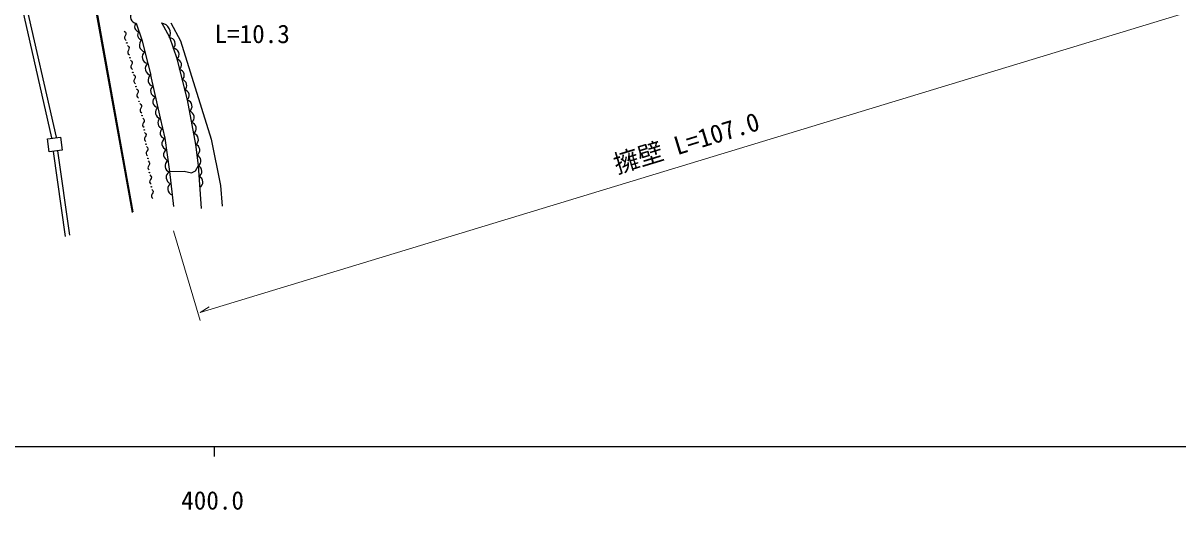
# Model space of a CAD drawing. Units: millimetres, scale not verified. Extents: x 40000 to 680000, y 20000 to 380000.
# Drawn here: x 449026 to 563712, y 198715 to 247041 of the extents above; entities that cross this region are included whole.
import ezdxf
from ezdxf.enums import TextEntityAlignment as Align

# ---------------------------------------------------------------- set-up
doc = ezdxf.new("R2010")
doc.units = ezdxf.units.MM
doc.header["$LTSCALE"] = 1000
for name, color, linetype, lineweight in [('M-BGD', 7, 'Continuous', 25), ('M-STR-HTXT', 7, 'Continuous', 13), ('M-TTL-BAND', 7, 'Continuous', 25)]:
    doc.layers.add(name, color=color, linetype=linetype, lineweight=lineweight)
doc.styles.add('ＭＳ ゴシック', font='')
doc.styles.get('ＭＳ ゴシック').set_extended_font_data('MS Gothic')

msp = doc.modelspace()

# ---------------------------------------------------------------- linework, layer by layer
at = {"layer": 'M-BGD'}
for p, q in [((448738, 249403), (451843, 235662)), ((449157, 249512), (452294, 235730)), ((456090, 249119), (459842, 228244)), ((456179, 249140), (456714, 246165)), ((460263, 247035), (460827, 245377)), ((463591, 245611), (462796, 247075)), ((463691, 247071), (464646, 245297)), ((456714, 246165), (459924, 228296)), ((459076, 246235), (459185, 246140)), ((459112, 245650), (459108, 245531)), ((459108, 245530), (459161, 245423)), ((459173, 245782), (459112, 245650)), ((459234, 245913), (459173, 245782)), ((459185, 246140), (459238, 246033)), ((459238, 246033), (459234, 245913)), ((464325, 243490), (463591, 245611)), ((459161, 245423), (459270, 245328)), ((459379, 244817), (459492, 244719)), ((459479, 244348), (459417, 244212)), ((459542, 244484), (459479, 244348)), ((459492, 244719), (459547, 244608)), ((459547, 244608), (459542, 244484)), ((460827, 245377), (461407, 243041)), ((464646, 245297), (467699, 235530)), ((459417, 244212), (459412, 244088)), ((459412, 244088), (459467, 243977)), ((459467, 243977), (459580, 243879)), ((459693, 243351), (459802, 243255)), ((459802, 243255), (459855, 243148)), ((459855, 243148), (459851, 243029)), ((465338, 239421), (464325, 243490)), ((459729, 242765), (459725, 242646)), ((459725, 242646), (459778, 242538)), ((459790, 242897), (459729, 242765)), ((459778, 242538), (459887, 242443)), ((459851, 243029), (459790, 242897)), ((461409, 243042), (461698, 241879)), ((459996, 241933), (460106, 241838)), ((460032, 241347), (460028, 241228)), ((460028, 241228), (460081, 241121)), ((460093, 241479), (460032, 241347)), ((460081, 241121), (460190, 241025)), ((460154, 241611), (460093, 241479)), ((460106, 241838), (460158, 241730)), ((460158, 241730), (460154, 241611)), ((461694, 241888), (462642, 237601)), ((460300, 240515), (460413, 240416)), ((460337, 239909), (460333, 239786)), ((460400, 240045), (460337, 239909)), ((460337, 239777), (460387, 239675)), ((460463, 240182), (460400, 240045)), ((460413, 240416), (460467, 240305)), ((460467, 240305), (460463, 240182)), ((460387, 239675), (460500, 239576)), ((460613, 239048), (460723, 238953)), ((460710, 238594), (460650, 238463)), ((460771, 238726), (460710, 238594)), ((460723, 238953), (460775, 238845)), ((460775, 238845), (460771, 238726)), ((466170, 234987), (465338, 239421)), ((460650, 238463), (460646, 238343)), ((460646, 238343), (460698, 238236)), ((460698, 238236), (460808, 238141)), ((460919, 237620), (461020, 237515)), ((461020, 237515), (461063, 237404)), ((461063, 237404), (461048, 237285)), ((462642, 237601), (463110, 235617)), ((460904, 237033), (460889, 236915)), ((460889, 236915), (460932, 236803)), ((460976, 237159), (460904, 237033)), ((460932, 236803), (461033, 236699)), ((461048, 237285), (460976, 237159)), ((451455, 235555), (452737, 235715)), ((451615, 234269), (451455, 235555)), ((452737, 235715), (452898, 234429)), ((461083, 235615), (461068, 235500)), ((461068, 235500), (461110, 235392)), ((461152, 235736), (461083, 235615)), ((461097, 236181), (461194, 236080)), ((461110, 235392), (461207, 235292)), ((461222, 235858), (461152, 235736)), ((461194, 236080), (461236, 235972)), ((461236, 235972), (461222, 235858)), ((463110, 235617), (463577, 232303)), ((467699, 235530), (468640, 230911)), ((452898, 234429), (451615, 234269)), ((451999, 234292), (453210, 225844)), ((452445, 234372), (453620, 225976)), ((461254, 234205), (461239, 234086)), ((461239, 234086), (461283, 233975)), ((461326, 234331), (461254, 234205)), ((461269, 234791), (461370, 234687)), ((461283, 233975), (461383, 233870)), ((461398, 234457), (461326, 234331)), ((461370, 234687), (461413, 234575)), ((461413, 234575), (461398, 234457)), ((466437, 232898), (466170, 234987)), ((461502, 232908), (461433, 232786)), ((461447, 233352), (461544, 233251)), ((461572, 233029), (461502, 232908)), ((461544, 233251), (461586, 233144)), ((461586, 233144), (461572, 233029)), ((466153, 232381), (466437, 232898)), ((466424, 232857), (466441, 232889)), ((466743, 228644), (466437, 232898)), ((461433, 232786), (461419, 232672)), ((461419, 232672), (461460, 232564)), ((461460, 232564), (461557, 232463)), ((461619, 231963), (461720, 231859)), ((461720, 231859), (461763, 231747)), ((461763, 231747), (461748, 231628)), ((463577, 232303), (465023, 232357)), ((463577, 232303), (463964, 228839)), ((465023, 232357), (465765, 232168)), ((465765, 232168), (466153, 232381)), ((461604, 231377), (461590, 231258)), ((461590, 231258), (461633, 231146)), ((461676, 231502), (461604, 231377)), ((461633, 231146), (461733, 231042)), ((461748, 231628), (461676, 231502)), ((461797, 230524), (461895, 230423)), ((468640, 230911), (468808, 228868)), ((461783, 229958), (461769, 229843)), ((461769, 229843), (461810, 229736)), ((461852, 230079), (461783, 229958)), ((461810, 229736), (461907, 229635)), ((461922, 230201), (461852, 230079)), ((461895, 230423), (461936, 230315)), ((461936, 230315), (461922, 230201))]:
    msp.add_line(p, q, dxfattribs=at)
for centre, radius in [((459328, 245070), 29), ((459638, 243605), 30), ((459924, 242149), 29), ((460229, 240739), 29), ((460538, 239273), 30), ((460843, 237864), 29), ((461059, 236435), 29), ((461229, 235025), 28), ((461422, 233605), 29), ((461569, 232204), 28), ((461762, 230784), 29)]:
    msp.add_circle(centre, radius, dxfattribs=at)
for centre, radius, start, end in [((460290, 247647), 610, 136.17588, 266.65286), ((460578, 246674), 484, 133.5626, 264.03957), ((462592, 245988), 1068, 337.19176, 79.77846), ((460875, 245858), 484, 133.5626, 264.03957), ((463512, 244981), 618, 313.85701, 84.33396), ((461233, 244857), 660, 128.71274, 259.1897), ((463898, 243915), 618, 313.85701, 84.33396), ((461518, 243670), 660, 128.71274, 259.1897), ((464191, 242886), 577, 308.74458, 79.22155), ((461821, 242530), 660, 128.71274, 259.1897), ((464461, 241866), 577, 308.74458, 79.22155), ((462036, 241370), 604, 127.2418, 257.71875), ((464708, 240855), 577, 308.74458, 79.22155), ((462288, 240304), 604, 127.2418, 257.71875), ((462516, 239247), 604, 127.2418, 257.71875), ((464955, 239845), 577, 308.74458, 79.22155), ((462768, 238180), 604, 127.2418, 257.71875), ((465183, 238787), 621, 305.38502, 75.86199), ((462973, 237132), 561, 128.01108, 258.48804), ((465393, 237684), 621, 305.38502, 75.86199), ((463196, 236131), 561, 128.01108, 258.48804), ((465603, 236580), 621, 305.38502, 75.86199), ((463425, 235073), 614, 122.79441, 253.27136), ((465813, 235476), 621, 305.38502, 75.86199), ((463588, 233988), 614, 122.79441, 253.27136), ((465995, 234437), 580, 302.05492, 72.53191), ((463734, 232856), 614, 122.79441, 253.27136), ((466112, 233370), 580, 302.05492, 72.53191), ((466206, 232312), 587, 298.86702, 69.34398), ((463879, 231724), 640, 121.12565, 251.6026), ((466300, 231254), 587, 298.86702, 69.34398), ((464024, 230592), 640, 121.12565, 251.6026), ((466345, 227958), 784, 59.5611, 59.97194)]:
    msp.add_arc(centre, radius, start, end, dxfattribs=at)
at = {"layer": 'M-STR-HTXT'}
for p, q in [((570007, 249736), (466623, 218317)), ((463967, 226403), (466623, 217508)), ((466623, 218317), (467499, 218876))]:
    msp.add_line(p, q, dxfattribs=at)
at = {"layer": 'M-TTL-BAND'}
for p, q in [((40000, 205000), (579000, 205000)), ((468000, 205000), (468000, 204000))]:
    msp.add_line(p, q, dxfattribs=at)

# ---------------------------------------------------------------- texts
at = {"layer": 'M-STR-HTXT', "style": 'ＭＳ ゴシック'}
msp.add_text('L=10.3', height=1833, dxfattribs=at).set_placement((468036, 244503), align=Align.BOTTOM_LEFT)
msp.add_text('擁壁 L=107.0', height=1833, rotation=17, dxfattribs=at).set_placement((508174, 231566), align=Align.BOTTOM_LEFT)
at = {"layer": 'M-TTL-BAND', "style": 'ＭＳ ゴシック'}
msp.add_text('400.0', height=1833, dxfattribs=at).set_placement((467844, 198195), align=Align.BOTTOM_CENTER)

doc.saveas('drawing.dxf')
